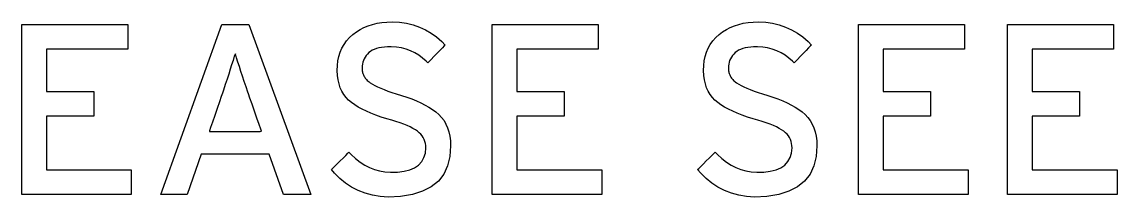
# Model space of a CAD drawing. Extents: x 1 to 47.7, y 0.2 to 35.
# Drawn here: x 14.802 to 16.496, y 28.096 to 28.367 of the extents above; entities that cross this region are included whole.
import ezdxf

# ---------------------------------------------------------------- set-up
doc = ezdxf.new("R2010")
doc.units = 0
doc.header["$MEASUREMENT"] = 0
doc.layers.add('7_0_____DWG', color=7, linetype='CONTINUOUS')

msp = doc.modelspace()

# ---------------------------------------------------------------- linework, layer by layer
at = {"layer": '7_0_____DWG'}
for points in [[(14.8024, 28.1), (14.8024, 28.3624), (14.9661, 28.3624), (14.9661, 28.3243), (14.8404, 28.3243), (14.8404, 28.2591), (14.9134, 28.2591), (14.9134, 28.221), (14.8404, 28.221), (14.8404, 28.1381), (14.9716, 28.1381), (14.9716, 28.1), (14.8024, 28.1)], [(15.207, 28.1), (15.185, 28.1623), (15.0799, 28.1623), (15.0581, 28.1), (15.0173, 28.1), (15.1118, 28.3624), (15.1535, 28.3624), (15.2491, 28.1), (15.207, 28.1)], [(15.53, 28.1), (15.53, 28.3624), (15.6938, 28.3624), (15.6938, 28.3243), (15.5681, 28.3243), (15.5681, 28.2591), (15.6411, 28.2591), (15.6411, 28.221), (15.5681, 28.221), (15.5681, 28.1381), (15.6993, 28.1381), (15.6993, 28.1), (15.53, 28.1)], [(16.0966, 28.1), (16.0966, 28.3624), (16.2603, 28.3624), (16.2603, 28.3243), (16.1346, 28.3243), (16.1346, 28.2591), (16.2076, 28.2591), (16.2076, 28.221), (16.1346, 28.221), (16.1346, 28.1381), (16.2658, 28.1381), (16.2658, 28.1), (16.0966, 28.1)], [(16.3271, 28.1), (16.3271, 28.3624), (16.4909, 28.3624), (16.4909, 28.3243), (16.3651, 28.3243), (16.3651, 28.2591), (16.4382, 28.2591), (16.4382, 28.221), (16.3651, 28.221), (16.3651, 28.1381), (16.4964, 28.1381), (16.4964, 28.1), (16.3271, 28.1)]]:
    msp.add_lwpolyline(points, dxfattribs=at)
for points in [[(15.4655, 28.1753), (15.4645, 28.1588), (15.4609, 28.1441), (15.4549, 28.1314), (15.4465, 28.1207), (15.4356, 28.1118), (15.4222, 28.1049), (15.4063, 28.0999), (15.388, 28.0969), (15.3689, 28.0959), (15.3564, 28.0969), (15.3445, 28.0989), (15.3332, 28.1019), (15.3225, 28.106), (15.3124, 28.1111), (15.3029, 28.1172), (15.2941, 28.1244), (15.2858, 28.1326), (15.2811, 28.1383), (15.2828, 28.14), (15.2859, 28.1431), (15.2899, 28.1471), (15.2945, 28.1517), (15.2991, 28.1562), (15.3032, 28.1603), (15.3063, 28.1635), (15.3081, 28.1652), (15.3119, 28.1615), (15.3186, 28.1554), (15.3255, 28.15), (15.3327, 28.1454), (15.3401, 28.1416), (15.3478, 28.1386), (15.3557, 28.1364), (15.3639, 28.1349), (15.3724, 28.1343), (15.3832, 28.1345), (15.3934, 28.1357), (15.4023, 28.138), (15.4098, 28.1412), (15.416, 28.1454), (15.4208, 28.1506), (15.4243, 28.1568), (15.4264, 28.1639), (15.4271, 28.1721), (15.427, 28.1757), (15.4265, 28.1789), (15.4257, 28.182), (15.4246, 28.1849), (15.4232, 28.1877), (15.4215, 28.1904), (15.4194, 28.1929), (15.417, 28.1953), (15.4143, 28.1976), (15.411, 28.1998), (15.4072, 28.202), (15.4029, 28.2042), (15.3982, 28.2064), (15.393, 28.2085), (15.3872, 28.2106), (15.381, 28.2127), (15.3744, 28.2148), (15.3667, 28.217), (15.358, 28.2196), (15.3499, 28.2224), (15.3423, 28.2253), (15.3353, 28.2284), (15.3287, 28.2316), (15.3227, 28.2349), (15.3172, 28.2384), (15.3122, 28.242), (15.3077, 28.2457), (15.3038, 28.2498), (15.3003, 28.2543), (15.2973, 28.2593), (15.2949, 28.2648), (15.2929, 28.2707), (15.2915, 28.2771), (15.2906, 28.284), (15.2902, 28.2913), (15.2904, 28.299), (15.2912, 28.3063), (15.2926, 28.3133), (15.2947, 28.3199), (15.2974, 28.3261), (15.3007, 28.3319), (15.3046, 28.3374), (15.3091, 28.3424), (15.3143, 28.3471), (15.3197, 28.3512), (15.3255, 28.3548), (15.3315, 28.3579), (15.3379, 28.3605), (15.3446, 28.3627), (15.3517, 28.3644), (15.3591, 28.3656), (15.3668, 28.3663), (15.3751, 28.3666), (15.3863, 28.366), (15.397, 28.3644), (15.4073, 28.362), (15.4171, 28.3587), (15.4264, 28.3545), (15.4353, 28.3494), (15.4438, 28.3434), (15.4518, 28.3365), (15.4571, 28.3309), (15.4557, 28.3294), (15.4527, 28.3263), (15.4488, 28.3222), (15.4443, 28.3176), (15.4397, 28.3129), (15.4356, 28.3086), (15.4324, 28.3052), (15.4305, 28.3033), (15.4277, 28.3057), (15.4222, 28.3107), (15.4163, 28.3152), (15.4101, 28.3189), (15.4035, 28.3221), (15.3966, 28.3246), (15.3893, 28.3264), (15.3817, 28.3276), (15.3737, 28.3281), (15.3677, 28.328), (15.363, 28.3277), (15.3587, 28.3271), (15.3546, 28.3264), (15.3509, 28.3253), (15.3474, 28.3241), (15.3443, 28.3227), (15.3415, 28.321), (15.339, 28.3191), (15.3368, 28.3169), (15.3349, 28.3146), (15.3332, 28.3122), (15.3318, 28.3097), (15.3306, 28.3071), (15.3297, 28.3043), (15.3291, 28.3015), (15.3287, 28.2985), (15.3286, 28.2954), (15.3286, 28.2939), (15.3287, 28.2924), (15.3289, 28.291), (15.3291, 28.2896), (15.3294, 28.2883), (15.3297, 28.287), (15.3302, 28.2858), (15.3306, 28.2846), (15.3312, 28.2835), (15.3318, 28.2822), (15.3326, 28.281), (15.3334, 28.2798), (15.3344, 28.2786), (15.3355, 28.2774), (15.3366, 28.2762), (15.3379, 28.2751), (15.3393, 28.2739), (15.3413, 28.2724), (15.3445, 28.2704), (15.3483, 28.2683), (15.3525, 28.2662), (15.3573, 28.2641), (15.3625, 28.2619), (15.3683, 28.2598), (15.3746, 28.2576), (15.3814, 28.2554), (15.3894, 28.253), (15.3976, 28.2503), (15.4053, 28.2475), (15.4126, 28.2445), (15.4195, 28.2414), (15.426, 28.2381), (15.432, 28.2347), (15.4376, 28.2311), (15.4428, 28.2274), (15.4475, 28.2234), (15.4516, 28.219), (15.4553, 28.2141), (15.4583, 28.2088), (15.4609, 28.203), (15.4629, 28.1968), (15.4643, 28.1901), (15.4652, 28.1829)], [(16.0321, 28.1753), (16.031, 28.1588), (16.0275, 28.1441), (16.0215, 28.1314), (16.013, 28.1207), (16.0021, 28.1118), (15.9887, 28.1049), (15.9729, 28.0999), (15.9545, 28.0969), (15.9355, 28.0959), (15.923, 28.0969), (15.9111, 28.0989), (15.8998, 28.1019), (15.8891, 28.106), (15.879, 28.1111), (15.8695, 28.1172), (15.8606, 28.1244), (15.8523, 28.1326), (15.8476, 28.1383), (15.8493, 28.14), (15.8524, 28.1431), (15.8565, 28.1471), (15.861, 28.1517), (15.8656, 28.1562), (15.8697, 28.1603), (15.8729, 28.1635), (15.8746, 28.1652), (15.8785, 28.1615), (15.8851, 28.1554), (15.892, 28.15), (15.8992, 28.1454), (15.9066, 28.1416), (15.9143, 28.1386), (15.9222, 28.1364), (15.9304, 28.1349), (15.9389, 28.1343), (15.9497, 28.1345), (15.9599, 28.1357), (15.9688, 28.138), (15.9764, 28.1412), (15.9825, 28.1454), (15.9873, 28.1506), (15.9908, 28.1568), (15.9929, 28.1639), (15.9937, 28.1721), (15.9935, 28.1757), (15.993, 28.1789), (15.9923, 28.182), (15.9912, 28.1849), (15.9897, 28.1877), (15.988, 28.1904), (15.9859, 28.1929), (15.9835, 28.1953), (15.9808, 28.1976), (15.9775, 28.1998), (15.9737, 28.202), (15.9695, 28.2042), (15.9647, 28.2064), (15.9595, 28.2085), (15.9538, 28.2106), (15.9476, 28.2127), (15.9409, 28.2148), (15.9332, 28.217), (15.9246, 28.2196), (15.9164, 28.2224), (15.9089, 28.2253), (15.9018, 28.2284), (15.8953, 28.2316), (15.8892, 28.2349), (15.8837, 28.2384), (15.8787, 28.242), (15.8743, 28.2457), (15.8703, 28.2498), (15.8668, 28.2543), (15.8638, 28.2593), (15.8614, 28.2648), (15.8595, 28.2707), (15.858, 28.2771), (15.8571, 28.284), (15.8567, 28.2913), (15.8569, 28.299), (15.8577, 28.3063), (15.8592, 28.3133), (15.8612, 28.3199), (15.8639, 28.3261), (15.8672, 28.3319), (15.8711, 28.3374), (15.8757, 28.3424), (15.8808, 28.3471), (15.8862, 28.3512), (15.892, 28.3548), (15.898, 28.3579), (15.9044, 28.3605), (15.9112, 28.3627), (15.9182, 28.3644), (15.9256, 28.3656), (15.9333, 28.3663), (15.9417, 28.3666), (15.9528, 28.366), (15.9635, 28.3644), (15.9738, 28.362), (15.9836, 28.3587), (15.993, 28.3545), (16.0019, 28.3494), (16.0103, 28.3434), (16.0183, 28.3365), (16.0237, 28.3309), (16.0222, 28.3294), (16.0192, 28.3263), (16.0153, 28.3222), (16.0108, 28.3176), (16.0063, 28.3129), (16.0021, 28.3086), (15.9989, 28.3052), (15.997, 28.3033), (15.9943, 28.3057), (15.9887, 28.3107), (15.9828, 28.3152), (15.9766, 28.3189), (15.97, 28.3221), (15.9631, 28.3246), (15.9558, 28.3264), (15.9482, 28.3276), (15.9402, 28.3281), (15.9342, 28.328), (15.9296, 28.3277), (15.9252, 28.3271), (15.9211, 28.3264), (15.9174, 28.3253), (15.914, 28.3241), (15.9109, 28.3227), (15.908, 28.321), (15.9056, 28.3191), (15.9033, 28.3169), (15.9014, 28.3146), (15.8997, 28.3122), (15.8983, 28.3097), (15.8971, 28.3071), (15.8962, 28.3043), (15.8956, 28.3015), (15.8952, 28.2985), (15.8951, 28.2954), (15.8951, 28.2939), (15.8952, 28.2924), (15.8954, 28.291), (15.8956, 28.2896), (15.8959, 28.2883), (15.8963, 28.287), (15.8967, 28.2858), (15.8972, 28.2846), (15.8977, 28.2835), (15.8984, 28.2822), (15.8991, 28.281), (15.9, 28.2798), (15.9009, 28.2786), (15.902, 28.2774), (15.9032, 28.2762), (15.9044, 28.2751), (15.9058, 28.2739), (15.9079, 28.2724), (15.9111, 28.2704), (15.9148, 28.2683), (15.919, 28.2662), (15.9238, 28.2641), (15.929, 28.2619), (15.9348, 28.2598), (15.9411, 28.2576), (15.9479, 28.2554), (15.9559, 28.253), (15.9641, 28.2503), (15.9718, 28.2475), (15.9792, 28.2445), (15.986, 28.2414), (15.9925, 28.2381), (15.9985, 28.2347), (16.0041, 28.2311), (16.0093, 28.2274), (16.014, 28.2234), (16.0182, 28.219), (16.0218, 28.2141), (16.0249, 28.2088), (16.0274, 28.203), (16.0294, 28.1968), (16.0308, 28.1901), (16.0317, 28.1829)], [(15.1519, 28.2578), (15.149, 28.2664), (15.1462, 28.2747), (15.1435, 28.2827), (15.141, 28.2902), (15.1387, 28.2975), (15.1365, 28.3043), (15.1344, 28.3109), (15.1325, 28.3171), (15.1307, 28.3135), (15.1289, 28.3071), (15.1268, 28.3004), (15.1246, 28.2933), (15.1222, 28.2858), (15.1197, 28.2779), (15.117, 28.2697), (15.1141, 28.261), (15.1126, 28.2565), (15.1108, 28.2515), (15.1079, 28.2432), (15.1044, 28.2329), (15.1006, 28.222), (15.097, 28.2117), (15.0941, 28.2034), (15.0923, 28.1983), (15.0926, 28.1974), (15.0983, 28.1974), (15.1088, 28.1974), (15.1222, 28.1974), (15.1369, 28.1974), (15.1511, 28.1974), (15.163, 28.1974), (15.1708, 28.1974), (15.1729, 28.1975), (15.1717, 28.2009), (15.1692, 28.2081), (15.1658, 28.2178), (15.162, 28.2287), (15.1583, 28.2395), (15.155, 28.2488), (15.1527, 28.2553)]]:
    msp.add_lwpolyline(points, close=True, dxfattribs=at)

doc.saveas('drawing.dxf')
